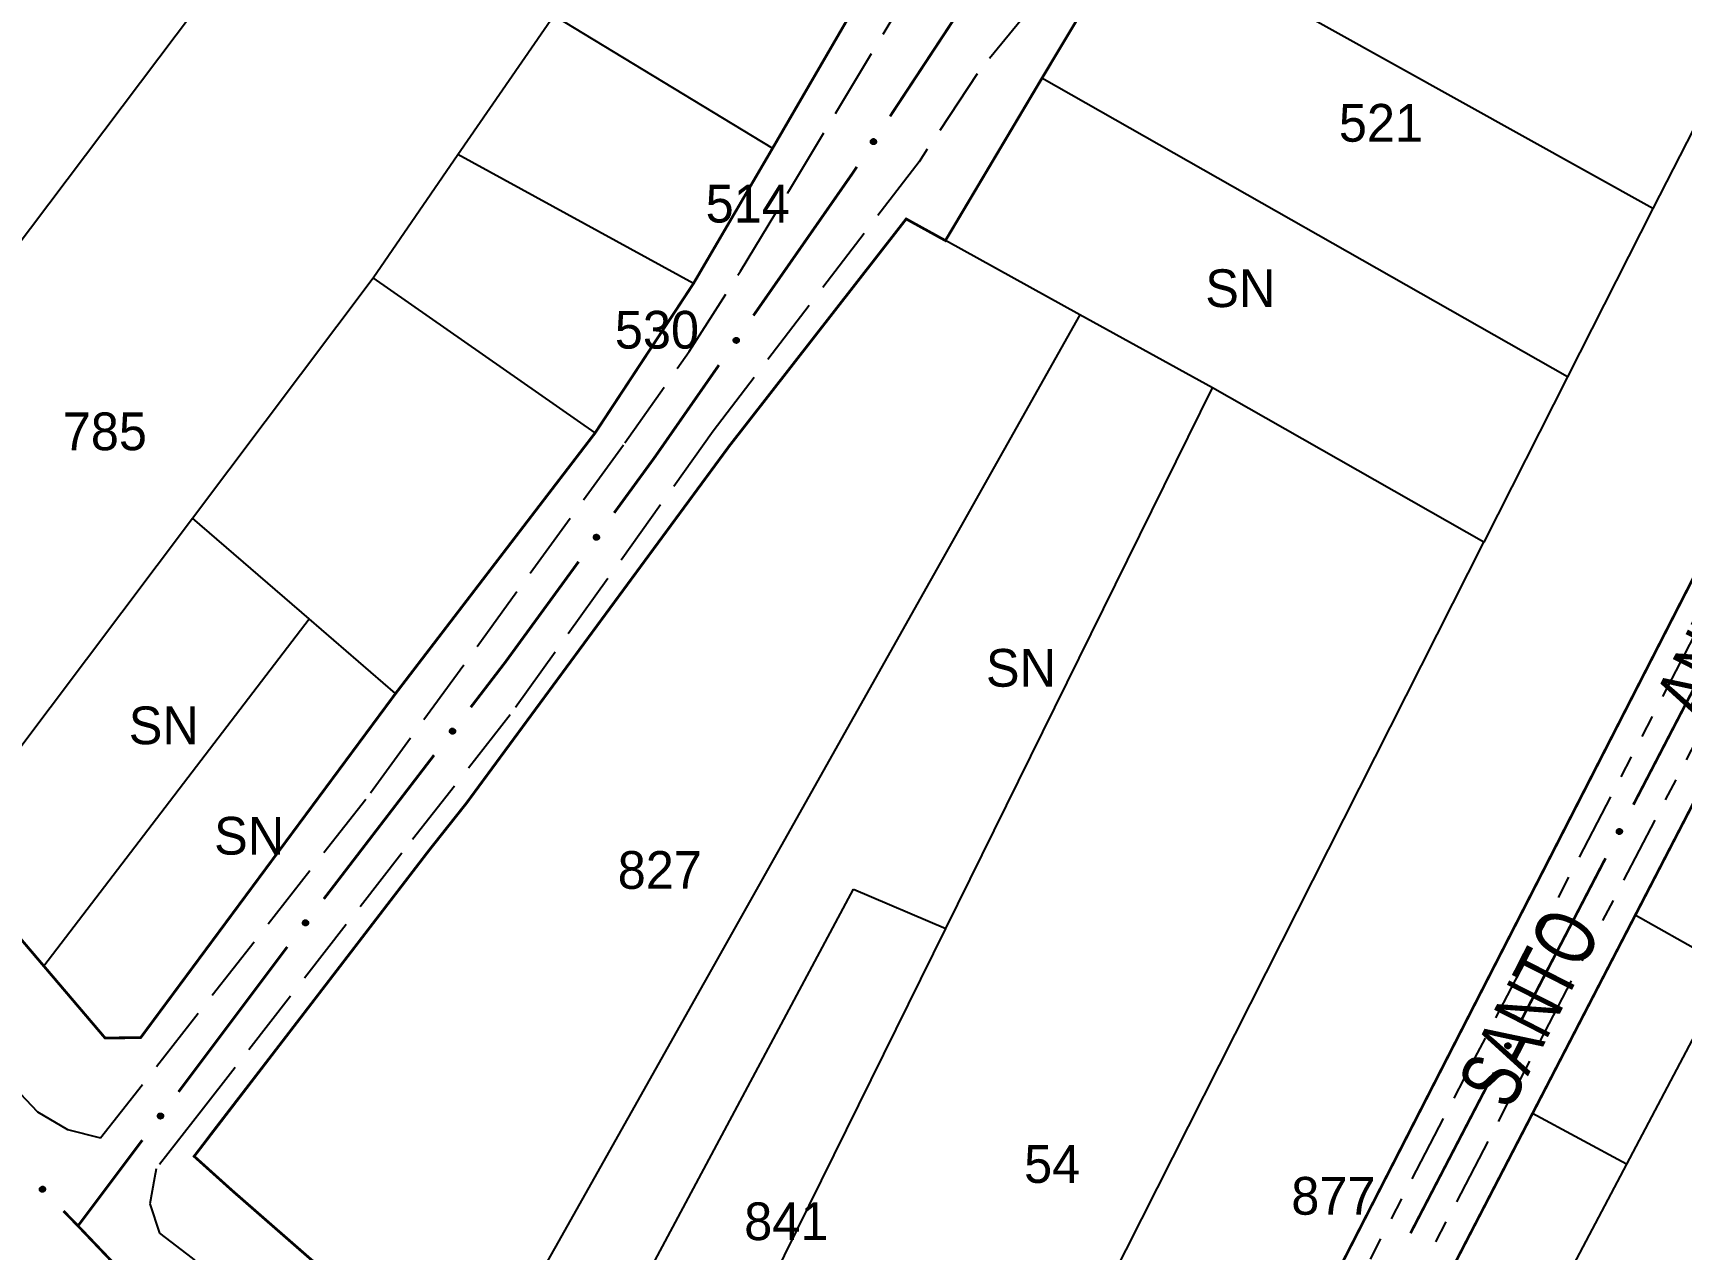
# Model space of a CAD drawing. Extents: x 203555 to 204724, y 4873703 to 4874787.
# Drawn here: x 204190.4 to 204299.6, y 4873846.8 to 4873927.4 of the extents above; entities that cross this region are included whole.
import ezdxf
from ezdxf.enums import TextEntityAlignment as Align

# ---------------------------------------------------------------- set-up
doc = ezdxf.new("R2010")
doc.units = 0
doc.header["$LTSCALE"] = 1.5
doc.header["$MEASUREMENT"] = 0
doc.linetypes.add('TRACO_11', pattern=[8, 3, -1, 3, -1])
doc.linetypes.add('TRACO_25', pattern=[8, 3, -1, 1, -1, 1, -1])
for name, color, linetype in [('CD_MALHA_LOTES', 7, 'CONTINUOUS'), ('RU-QUADRA', 210, 'CONTINUOUS'), ('SV-EIXO-RUA-N-PAV', 6, 'CONTINUOUS'), ('SV-EIXO-RUA-PAV', 20, 'CONTINUOUS'), ('SV-RUA-NAO-PAV', 7, 'CONTINUOUS'), ('SV-RUA-PAVIM', 7, 'CONTINUOUS'), ('SV-TXT-RUA-N-PAV', 7, 'CONTINUOUS'), ('Th_NmrPort', 1, 'CONTINUOUS')]:
    doc.layers.add(name, color=color, linetype=linetype)
doc.styles.add('ARIAL', font='ARIAL.SHX')

msp = doc.modelspace()

# ---------------------------------------------------------------- linework, layer by layer
at = {"layer": 'CD_MALHA_LOTES', "linetype": 'Continuous', "flags": 128}
for points in [[(204170.827077, 4873888.717728), (204208.373406, 4873938.533071)], [(204263.469777, 4873934.776074), (204257.225648, 4873924.358562)], [(204297.689052, 4873915.725208), (204263.469777, 4873934.776074)], [(204245.469264, 4873930.200909), (204239.384925, 4873919.724409)], [(204218.535126, 4873919.295425), (204224.882918, 4873928.520364)], [(204224.882918, 4873928.520364), (204239.384925, 4873919.724409)], [(204260.638811, 4873814.560407), (204276.267235, 4873844.222519), (204318.687244, 4873926.989378)], [(204303.087451, 4873926.228378), (204297.689052, 4873915.725208)], [(204257.225648, 4873924.358562), (204250.82932, 4873913.60211)], [(204292.048971, 4873904.579448), (204257.225648, 4873924.358562)], [(204212.926444, 4873911.1446), (204218.535126, 4873919.295425)], [(204234.134655, 4873910.749348), (204218.535126, 4873919.295425)], [(204239.384925, 4873919.724409), (204234.134655, 4873910.749348)], [(204297.689052, 4873915.725208), (204292.048971, 4873904.579448)], [(204248.231636, 4873915.034861), (204236.522659, 4873900.0062), (204219.100975, 4873876.334222), (204216.629602, 4873873.217149), (204202.093574, 4873854.345268), (204201.06254, 4873852.940407), (204203.590848, 4873850.664471), (204209.517554, 4873845.486401), (204219.875533, 4873837.856091)], [(204250.82932, 4873913.60211), (204248.231636, 4873915.034861)], [(204259.739311, 4873908.68781), (204250.82932, 4873913.60211)], [(204200.947433, 4873895.218696), (204212.926444, 4873911.1446)], [(204227.625286, 4873900.861675), (204212.926444, 4873911.1446)], [(204234.134655, 4873910.749348), (204227.625286, 4873900.861675)], [(204259.739311, 4873908.68781), (204219.875533, 4873837.856091)], [(204268.517165, 4873903.846389), (204259.739311, 4873908.68781)], [(204250.866581, 4873868.041326), (204268.517165, 4873903.846389)], [(204286.507518, 4873893.628595), (204268.517165, 4873903.846389)], [(204292.048971, 4873904.579448), (204286.507518, 4873893.628595)], [(204227.625286, 4873900.861675), (204214.408184, 4873883.601041)], [(204184.481207, 4873873.327113), (204200.947433, 4873895.218696)], [(204208.688257, 4873888.537774), (204200.947433, 4873895.218696)], [(204249.413741, 4873820.258713), (204286.507518, 4873893.628595)], [(204191.094335, 4873865.557039), (204208.688257, 4873888.537774)], [(204214.408184, 4873883.601041), (204208.688257, 4873888.537774)], [(204214.408184, 4873883.601041), (204197.518312, 4873860.79899)], [(204304.022157, 4873883.37), (204296.529496, 4873868.911683)], [(204191.094335, 4873865.557039), (204184.481207, 4873873.327113)], [(204225.272132, 4873834.192393), (204244.731527, 4873870.643479)], [(204244.731527, 4873870.643479), (204250.866581, 4873868.041326)], [(204296.529496, 4873868.911683), (204289.719607, 4873855.770889)], [(204302.782104, 4873865.385127), (204296.529496, 4873868.911683)], [(204231.937097, 4873829.667615), (204250.866581, 4873868.041326)], [(204195.160735, 4873860.779235), (204191.094335, 4873865.557039)], [(204302.782104, 4873865.385127), (204295.947542, 4873852.420255)], [(204197.518312, 4873860.79899), (204195.160735, 4873860.779235)], [(204289.719607, 4873855.770889), (204281.963276, 4873840.803779)], [(204295.947542, 4873852.420255), (204289.719607, 4873855.770889)], [(204295.947542, 4873852.420255), (204288.096847, 4873837.527824)]]:
    msp.add_lwpolyline(points, dxfattribs=at)
at = {"layer": 'RU-QUADRA', "linetype": 'Continuous', "const_width": 0.18, "flags": 128}
for points in [[(204318.687244, 4873926.989378), (204276.267235, 4873844.222519), (204260.638811, 4873814.560407), (204249.413741, 4873820.258713), (204247.932076, 4873818.155418), (204231.09318, 4873827.930025), (204231.937097, 4873829.667615), (204219.875533, 4873837.856091), (204209.517554, 4873845.486401), (204203.590848, 4873850.664471), (204201.06254, 4873852.940407), (204216.629602, 4873873.217149), (204219.100975, 4873876.334222), (204236.522659, 4873900.0062), (204248.231636, 4873915.034861), (204250.82932, 4873913.60211), (204257.225648, 4873924.358562), (204263.469777, 4873934.776074), (204269.172704, 4873944.711378), (204275.251917, 4873954.930182), (204276.840838, 4873953.92304), (204293.92008, 4873984.556223), (204304.958422, 4874005.367193)], [(204131.812056, 4873930.289615), (204136.936643, 4873925.227715), (204142.06401, 4873920.163069), (204146.281917, 4873915.996758), (204156.196879, 4873904.973212), (204164.004239, 4873896.40827), (204184.481207, 4873873.327113), (204191.094335, 4873865.557039), (204195.160735, 4873860.779235), (204197.518312, 4873860.79899), (204214.408184, 4873883.601041), (204227.625286, 4873900.861675), (204234.134655, 4873910.749348), (204239.384925, 4873919.724409), (204245.469264, 4873930.200909)], [(204300.426533, 4873792.071931), (204272.062742, 4873807.111813), (204266.379865, 4873810.733038), (204318.527771, 4873911.360954)]]:
    msp.add_lwpolyline(points, dxfattribs=at)
at = {"layer": 'SV-EIXO-RUA-N-PAV', "const_width": 0.18}
for points in [[(204296.403138, 4873876.232131), (204301.94077, 4873886.878005)], [(204289.01963, 4873862.037632), (204294.557261, 4873872.683506)], [(204283.229183, 4873850.905729), (204287.173753, 4873858.489007)], [(204281.637705, 4873847.84231), (204283.020737, 4873850.504494)], [(204283.020737, 4873850.504494), (204283.229183, 4873850.905729)]]:
    msp.add_lwpolyline(points, dxfattribs=at)
at = {"layer": 'SV-EIXO-RUA-N-PAV'}
for points in [[(204295.316237, 4873874.38115), (204295.300856, 4873874.427577), (204295.29713, 4873874.470624), (204295.304357, 4873874.507422), (204295.319221, 4873874.538273), (204295.337984, 4873874.568124), (204295.36354, 4873874.594046), (204295.398277, 4873874.616533), (204295.444741, 4873874.632289), (204295.489089, 4873874.633207), (204295.525544, 4873874.628053), (204295.558607, 4873874.614405), (204295.5873, 4873874.595693), (204295.613348, 4873874.568256), (204295.635793, 4873874.532831), (204295.650506, 4873874.485726), (204295.653869, 4873874.443499), (204295.645945, 4873874.40809), (204295.632014, 4873874.374938), (204295.612494, 4873874.344693), (204295.587261, 4873874.319392), (204295.551552, 4873874.296857), (204295.504867, 4873874.282952), (204295.462789, 4873874.279117), (204295.427279, 4873874.286542), (204295.394949, 4873874.300992), (204295.36478, 4873874.319446), (204295.337654, 4873874.344051), (204295.316237, 4873874.38115)], [(204287.932729, 4873860.186651), (204287.917348, 4873860.233078), (204287.913622, 4873860.276125), (204287.920848, 4873860.312923), (204287.935713, 4873860.343774), (204287.954475, 4873860.373625), (204287.980031, 4873860.399546), (204288.014768, 4873860.422034), (204288.061232, 4873860.43779), (204288.105581, 4873860.438708), (204288.142036, 4873860.433554), (204288.175099, 4873860.419906), (204288.203791, 4873860.401194), (204288.229839, 4873860.373757), (204288.252285, 4873860.338332), (204288.266997, 4873860.291227), (204288.27036, 4873860.249), (204288.262436, 4873860.213591), (204288.248505, 4873860.180439), (204288.228985, 4873860.150194), (204288.203752, 4873860.124893), (204288.168044, 4873860.102358), (204288.121359, 4873860.088453), (204288.079281, 4873860.084618), (204288.04377, 4873860.092043), (204288.01144, 4873860.106493), (204287.981272, 4873860.124947), (204287.954145, 4873860.149552), (204287.932729, 4873860.186651)]]:
    msp.add_lwpolyline(points, close=True, dxfattribs=at)
for points in [[(204295.29713, 4873874.470624), (204295.337984, 4873874.568124)], [(204295.298626, 4873874.452107), (204295.347552, 4873874.572776)], [(204295.300856, 4873874.427577), (204295.36354, 4873874.594046)], [(204295.308887, 4873874.40678), (204295.377869, 4873874.598534)], [(204295.316237, 4873874.38115), (204295.398277, 4873874.616533)], [(204295.328929, 4873874.362516), (204295.421551, 4873874.620416)], [(204295.337654, 4873874.344051), (204295.444741, 4873874.632289)], [(204295.353525, 4873874.335879), (204295.464409, 4873874.628885)], [(204295.36478, 4873874.319446), (204295.489089, 4873874.633207)], [(204295.38064, 4873874.314085), (204295.503439, 4873874.62704)], [(204295.394949, 4873874.300992), (204295.525544, 4873874.628053)], [(204295.412695, 4873874.295873), (204295.543582, 4873874.618463)], [(204295.427279, 4873874.286542), (204295.558607, 4873874.614405)], [(204295.447318, 4873874.285553), (204295.572006, 4873874.60214)], [(204295.462789, 4873874.279117), (204295.5873, 4873874.595693)], [(204295.485719, 4873874.282498), (204295.599072, 4873874.577295)], [(204295.504867, 4873874.282952), (204295.613348, 4873874.568256)], [(204295.528625, 4873874.294017), (204295.62362, 4873874.547607)], [(204295.551552, 4873874.296857), (204295.635793, 4873874.532831)], [(204295.569837, 4873874.314108), (204295.639981, 4873874.502182)], [(204295.587261, 4873874.319392), (204295.650506, 4873874.485726)], [(204295.601316, 4873874.336186), (204295.649661, 4873874.458695)], [(204295.612494, 4873874.344693), (204295.653869, 4873874.443499)], [(204287.913622, 4873860.276125), (204287.954475, 4873860.373625)], [(204287.915118, 4873860.257608), (204287.964043, 4873860.378277)], [(204287.917348, 4873860.233078), (204287.980031, 4873860.399546)], [(204287.925378, 4873860.212281), (204287.994361, 4873860.404035)], [(204287.932729, 4873860.186651), (204288.014768, 4873860.422034)], [(204287.94542, 4873860.168017), (204288.038043, 4873860.425917)], [(204287.954145, 4873860.149552), (204288.061232, 4873860.43779)], [(204287.970017, 4873860.14138), (204288.0809, 4873860.434386)], [(204287.981272, 4873860.124947), (204288.105581, 4873860.438708)], [(204287.997132, 4873860.119586), (204288.119931, 4873860.432541)], [(204288.01144, 4873860.106493), (204288.142036, 4873860.433554)], [(204288.029187, 4873860.101374), (204288.160074, 4873860.423964)], [(204288.04377, 4873860.092043), (204288.175099, 4873860.419906)], [(204288.063809, 4873860.091054), (204288.188497, 4873860.407641)], [(204288.079281, 4873860.084618), (204288.203791, 4873860.401194)], [(204288.10221, 4873860.087999), (204288.215564, 4873860.382796)], [(204288.121359, 4873860.088453), (204288.229839, 4873860.373757)], [(204288.145116, 4873860.099518), (204288.240111, 4873860.353108)], [(204288.168044, 4873860.102358), (204288.252285, 4873860.338332)], [(204288.186329, 4873860.119609), (204288.256473, 4873860.307683)], [(204288.203752, 4873860.124893), (204288.266997, 4873860.291227)], [(204288.217808, 4873860.141687), (204288.266152, 4873860.264196)], [(204288.228985, 4873860.150194), (204288.27036, 4873860.249)]]:
    msp.add_lwpolyline(points, dxfattribs=at)
at = {"layer": 'SV-EIXO-RUA-PAV', "const_width": 0.18}
for points in [[(204253.75953, 4873931.851555), (204247.159643, 4873921.829504)], [(204244.678678, 4873918.062113), (204238.111469, 4873908.63499)], [(204244.959681, 4873918.488821), (204244.678678, 4873918.062113)], [(204235.82505, 4873905.352873), (204231.823818, 4873899.609168)], [(204231.823818, 4873899.609168), (204231.551214, 4873899.21785)], [(204231.551214, 4873899.21785), (204228.886335, 4873895.563159)], [(204226.529647, 4873892.331129), (204221.816269, 4873885.867069)], [(204221.670327, 4873885.66692), (204219.387557, 4873882.68889)], [(204221.816269, 4873885.867069), (204221.670327, 4873885.66692)], [(204216.95409, 4873879.514265), (204209.65369, 4873869.990393)], [(204207.227736, 4873866.810072), (204200.027736, 4873857.210072)], [(204197.627736, 4873854.010072), (204193.427736, 4873848.410072)], [(204192.408314, 4873849.319184), (204193.105344, 4873848.602142)], [(204193.105344, 4873848.602142), (204193.368645, 4873848.331283)], [(204193.427736, 4873848.410072), (204193.368645, 4873848.331283)], [(204193.368645, 4873848.331283), (204200.007321, 4873841.365958)]]:
    msp.add_lwpolyline(points, dxfattribs=at)
at = {"layer": 'SV-EIXO-RUA-PAV'}
for points in [[(204246.230621, 4873920.218617), (204246.241161, 4873920.170858), (204246.240454, 4873920.127656), (204246.229493, 4873920.091793), (204246.211544, 4873920.062628), (204246.18982, 4873920.034858), (204246.161741, 4873920.011693), (204246.124882, 4873919.992886), (204246.077047, 4873919.981976), (204246.032838, 4873919.985609), (204245.997104, 4873919.994474), (204245.965614, 4873920.011439), (204245.938991, 4873920.032995), (204245.915893, 4873920.062957), (204245.897198, 4873920.100497), (204245.887392, 4873920.148862), (204245.888376, 4873920.191211), (204245.899889, 4873920.225621), (204245.917145, 4873920.257171), (204245.939663, 4873920.285255), (204245.967357, 4873920.307836), (204246.005187, 4873920.326591), (204246.053052, 4873920.335637), (204246.095301, 4873920.335138), (204246.129864, 4873920.324111), (204246.160542, 4873920.306423), (204246.18866, 4873920.284973), (204246.213121, 4873920.257717), (204246.230621, 4873920.218617)], [(204237.140712, 4873907.048903), (204237.150002, 4873907.000885), (204237.148167, 4873906.957716), (204237.136274, 4873906.922152), (204237.11757, 4873906.893465), (204237.095128, 4873906.866272), (204237.066454, 4873906.843847), (204237.029116, 4873906.826008), (204236.981013, 4873906.816351), (204236.936915, 4873906.821137), (204236.901424, 4873906.830932), (204236.870388, 4873906.848713), (204236.844336, 4873906.870956), (204236.822028, 4873906.901512), (204236.804319, 4873906.939527), (204236.795779, 4873906.988131), (204236.797868, 4873907.03044), (204236.810276, 4873907.064538), (204236.828349, 4873907.095626), (204236.851593, 4873907.123113), (204236.879867, 4873907.144963), (204236.918174, 4873907.162724), (204236.966258, 4873907.170518), (204237.00848, 4873907.168916), (204237.042743, 4873907.156991), (204237.072949, 4873907.138508), (204237.100497, 4873907.116331), (204237.124239, 4873907.088446), (204237.140712, 4873907.048903)], [(204227.881589, 4873893.998383), (204227.889841, 4873893.950175), (204227.887076, 4873893.907056), (204227.874418, 4873893.871757), (204227.855099, 4873893.84348), (204227.832077, 4873893.816777), (204227.802925, 4873893.794977), (204227.765211, 4873893.777947), (204227.716911, 4873893.76933), (204227.672926, 4873893.775066), (204227.637654, 4873893.785624), (204227.607009, 4873893.804071), (204227.581444, 4873893.826871), (204227.5598, 4873893.8579), (204227.542916, 4873893.896289), (204227.535426, 4873893.945066), (204227.538427, 4873893.98732), (204227.551567, 4873894.021142), (204227.570307, 4873894.051834), (204227.594138, 4873894.078813), (204227.622877, 4873894.100048), (204227.661558, 4873894.116978), (204227.7098, 4873894.123733), (204227.751977, 4873894.12122), (204227.785975, 4873894.108559), (204227.815775, 4873894.089429), (204227.842838, 4873894.066663), (204227.865973, 4873894.038272), (204227.881589, 4873893.998383)], [(204218.3456, 4873881.148641), (204218.352695, 4873881.10025), (204218.348896, 4873881.057209), (204218.335396, 4873881.022223), (204218.315405, 4873880.994418), (204218.291749, 4873880.968275), (204218.262084, 4873880.947179), (204218.223973, 4873880.931058), (204218.17548, 4873880.923601), (204218.131645, 4873880.930389), (204218.096637, 4873880.94179), (204218.066442, 4873880.960966), (204218.041431, 4873880.984372), (204218.020537, 4873881.015911), (204218.004577, 4873881.054693), (204217.998259, 4873881.103636), (204218.002272, 4873881.145806), (204218.016218, 4873881.179303), (204218.035689, 4873881.209536), (204218.060159, 4873881.235937), (204218.089398, 4873881.256477), (204218.128474, 4873881.272476), (204218.176864, 4873881.278072), (204218.218969, 4873881.27455), (204218.252654, 4873881.261077), (204218.281987, 4873881.241238), (204218.308497, 4873881.21783), (204218.330944, 4873881.188893), (204218.3456, 4873881.148641)], [(204208.611733, 4873868.450144), (204208.618827, 4873868.401753), (204208.615029, 4873868.358712), (204208.601529, 4873868.323726), (204208.581538, 4873868.295921), (204208.557882, 4873868.269777), (204208.528217, 4873868.248682), (204208.490106, 4873868.232561), (204208.441613, 4873868.225104), (204208.397778, 4873868.231892), (204208.362769, 4873868.243293), (204208.332575, 4873868.262469), (204208.307563, 4873868.285875), (204208.286669, 4873868.317414), (204208.27071, 4873868.356195), (204208.264391, 4873868.405139), (204208.268404, 4873868.447309), (204208.282351, 4873868.480806), (204208.301821, 4873868.511039), (204208.326292, 4873868.53744), (204208.355531, 4873868.55798), (204208.394607, 4873868.573979), (204208.442997, 4873868.579575), (204208.485102, 4873868.576053), (204208.518786, 4873868.56258), (204208.54812, 4873868.542741), (204208.574629, 4873868.519333), (204208.597077, 4873868.490396), (204208.611733, 4873868.450144)], [(204199.002009, 4873855.658968), (204199.009611, 4873855.610654), (204199.006265, 4873855.567576), (204198.993133, 4873855.53245), (204198.973435, 4873855.504436), (204198.950055, 4873855.478046), (204198.920613, 4873855.45664), (204198.882673, 4873855.44012), (204198.834261, 4873855.432154), (204198.790357, 4873855.438482), (204198.755231, 4873855.449514), (204198.724837, 4873855.468372), (204198.699581, 4873855.491514), (204198.678357, 4873855.522832), (204198.661991, 4873855.561444), (204198.655159, 4873855.610318), (204198.658729, 4873855.652528), (204198.672323, 4873855.68617), (204198.691475, 4873855.716606), (204198.715667, 4873855.743262), (204198.744689, 4873855.764108), (204198.783595, 4873855.780516), (204198.831923, 4873855.78662), (204198.874063, 4873855.78354), (204198.907887, 4873855.770422), (204198.937427, 4873855.750892), (204198.964181, 4873855.727764), (204198.986931, 4873855.699064), (204199.002009, 4873855.658968)], [(204190.993035, 4873850.933021), (204191.041944, 4873850.933022), (204191.083978, 4873850.923021), (204191.116636, 4873850.90459), (204191.141249, 4873850.880777), (204191.163684, 4873850.85358), (204191.180255, 4873850.821169), (204191.190677, 4873850.781123), (204191.191023, 4873850.732061), (204191.177948, 4873850.689674), (204191.161591, 4873850.656689), (204191.138239, 4873850.629595), (204191.111453, 4873850.608243), (204191.077217, 4873850.592144), (204191.03653, 4873850.581978), (204190.987188, 4873850.582824), (204190.946046, 4873850.592911), (204190.914926, 4873850.611568), (204190.887836, 4873850.635218), (204190.865264, 4873850.663259), (204190.849181, 4873850.695168), (204190.839019, 4873850.736151), (204190.8405, 4873850.78484), (204190.850092, 4873850.82599), (204190.868307, 4873850.857364), (204190.892191, 4873850.88351), (204190.919196, 4873850.906344), (204190.951083, 4873850.924357), (204190.993035, 4873850.933021)]]:
    msp.add_lwpolyline(points, close=True, dxfattribs=at)
for points in [[(204245.967357, 4873920.307836), (204245.887392, 4873920.148862)], [(204245.939663, 4873920.285255), (204245.888376, 4873920.191211)], [(204245.951654, 4873920.292571), (204245.891004, 4873920.175664)], [(204245.98523, 4873920.311305), (204245.896174, 4873920.131414)], [(204246.005187, 4873920.326591), (204245.897198, 4873920.100497)], [(204246.028285, 4873920.327065), (204245.907793, 4873920.084551)], [(204246.053052, 4873920.335637), (204245.915893, 4873920.062957)], [(204246.072147, 4873920.334125), (204245.929167, 4873920.052503)], [(204246.095301, 4873920.335138), (204245.938991, 4873920.032995)], [(204246.110032, 4873920.327149), (204245.953544, 4873920.025013)], [(204246.129864, 4873920.324111), (204245.965614, 4873920.011439)], [(204246.143414, 4873920.313334), (204245.980144, 4873920.005862)], [(204246.160542, 4873920.306423), (204245.997104, 4873919.994474)], [(204246.173433, 4873920.291932), (204246.019196, 4873919.993215)], [(204246.18866, 4873920.284973), (204246.032838, 4873919.985609)], [(204246.198171, 4873920.267472), (204246.057832, 4873919.987378)], [(204246.213121, 4873920.257717), (204246.077047, 4873919.981976)], [(204246.219907, 4873920.238454), (204246.101332, 4873919.991409)], [(204246.230621, 4873920.218617), (204246.124882, 4873919.992886)], [(204246.235305, 4873920.192369), (204246.147027, 4873920.008697)], [(204246.241161, 4873920.170858), (204246.161741, 4873920.011693)], [(204246.240864, 4873920.146229), (204246.179826, 4873920.031212)], [(204246.240454, 4873920.127656), (204246.18982, 4873920.034858)], [(204236.879867, 4873907.144963), (204236.795779, 4873906.988131)], [(204236.851593, 4873907.123113), (204236.797868, 4873907.03044)], [(204236.86377, 4873907.130114), (204236.80009, 4873907.01483)], [(204236.897825, 4873907.147965), (204236.804103, 4873906.97046)], [(204236.918174, 4873907.162724), (204236.804319, 4873906.939527)], [(204236.941277, 4873907.162596), (204236.814494, 4873906.92331)], [(204236.966258, 4873907.170518), (204236.822028, 4873906.901512)], [(204236.985307, 4873907.168509), (204236.835025, 4873906.890714)], [(204237.00848, 4873907.168916), (204236.844336, 4873906.870956)], [(204237.022997, 4873907.160545), (204236.858675, 4873906.862598)], [(204237.042743, 4873907.156991), (204236.870388, 4873906.848713)], [(204237.056007, 4873907.145864), (204236.884767, 4873906.842759)], [(204237.072949, 4873907.138508), (204236.901424, 4873906.830932)], [(204237.085457, 4873907.123686), (204236.923476, 4873906.829097)], [(204237.100497, 4873907.116331), (204236.936915, 4873906.821137)], [(204237.109548, 4873907.098588), (204236.961946, 4873906.822253)], [(204237.124239, 4873907.088446), (204236.981013, 4873906.816351)], [(204237.130519, 4873907.069012), (204237.005536, 4873906.825147)], [(204237.140712, 4873907.048903), (204237.029116, 4873906.826008)], [(204237.14471, 4873907.022541), (204237.051667, 4873906.841237)], [(204237.150002, 4873907.000885), (204237.066454, 4873906.843847)], [(204237.149062, 4873906.976272), (204237.085042, 4873906.862887)], [(204237.148167, 4873906.957716), (204237.095128, 4873906.866272)], [(204227.622877, 4873894.100048), (204227.535426, 4873893.945066)], [(204227.594138, 4873894.078813), (204227.538427, 4873893.98732)], [(204227.606464, 4873894.085549), (204227.540311, 4873893.971666)], [(204227.661558, 4873894.116978), (204227.542916, 4873893.896289)], [(204227.640896, 4873894.102662), (204227.543366, 4873893.927219)], [(204227.684653, 4873894.116352), (204227.552738, 4873893.879856)], [(204227.7098, 4873894.123733), (204227.5598, 4873893.8579)], [(204227.728801, 4873894.121313), (204227.572561, 4873893.846825)], [(204227.751977, 4873894.12122), (204227.581444, 4873893.826871)], [(204227.76631, 4873894.112539), (204227.595599, 4873893.818205)], [(204227.785975, 4873894.108559), (204227.607009, 4873893.804071)], [(204227.798996, 4873894.097149), (204227.621256, 4873893.797808)], [(204227.815775, 4873894.089429), (204227.637654, 4873893.785624)], [(204227.827961, 4873894.07434), (204227.659662, 4873893.783314)], [(204227.842838, 4873894.066663), (204227.672926, 4873893.775066)], [(204227.851505, 4873894.048729), (204227.697975, 4873893.775642)], [(204227.865973, 4873894.038272), (204227.716911, 4873893.76933)], [(204227.871833, 4873894.018707), (204227.741618, 4873893.777595)], [(204227.881589, 4873893.998383), (204227.765211, 4873893.777947)], [(204227.885017, 4873893.971941), (204227.788085, 4873893.792686)], [(204227.889841, 4873893.950175), (204227.802925, 4873893.794977)], [(204227.888371, 4873893.925588), (204227.82192, 4873893.813611)], [(204227.887076, 4873893.907056), (204227.832077, 4873893.816777)], [(204218.089398, 4873881.256477), (204217.998259, 4873881.103636)], [(204218.060159, 4873881.235937), (204218.002272, 4873881.145806)], [(204218.072643, 4873881.242376), (204218.00378, 4873881.13011)], [(204218.128474, 4873881.272476), (204218.004577, 4873881.054693)], [(204218.107475, 4873881.258658), (204218.005769, 4873881.085604)], [(204218.151547, 4873881.271296), (204218.014003, 4873881.038029)], [(204218.176864, 4873881.278072), (204218.020537, 4873881.015911)], [(204218.195801, 4873881.275198), (204218.033028, 4873881.004533)], [(204218.218969, 4873881.27455), (204218.041431, 4873880.984372)], [(204218.23309, 4873881.265527), (204218.055374, 4873880.975369)], [(204218.252654, 4873881.261077), (204218.066442, 4873880.960966)], [(204218.265397, 4873881.249358), (204218.080535, 4873880.954363)], [(204218.281987, 4873881.241238), (204218.096637, 4873880.94179)], [(204218.293807, 4873881.225862), (204218.118582, 4873880.938953)], [(204218.308497, 4873881.21783), (204218.131645, 4873880.930389)], [(204218.316731, 4873881.199694), (204218.156701, 4873880.930365)], [(204218.330944, 4873881.188893), (204218.17548, 4873880.923601)], [(204218.336333, 4873881.169194), (204218.200377, 4873880.931271)], [(204218.3456, 4873881.148641), (204218.223973, 4873880.931058)], [(204218.348393, 4873881.122125), (204218.247193, 4873880.945244)], [(204218.352695, 4873881.10025), (204218.262084, 4873880.947179)], [(204218.350635, 4873881.075705), (204218.28152, 4873880.965353)], [(204218.348896, 4873881.057209), (204218.291749, 4873880.968275)], [(204208.355531, 4873868.55798), (204208.264391, 4873868.405139)], [(204208.326292, 4873868.53744), (204208.268404, 4873868.447309)], [(204208.338776, 4873868.543879), (204208.269913, 4873868.431613)], [(204208.394607, 4873868.573979), (204208.27071, 4873868.356195)], [(204208.373607, 4873868.560161), (204208.271902, 4873868.387107)], [(204208.41768, 4873868.572799), (204208.280135, 4873868.339532)], [(204208.442997, 4873868.579575), (204208.286669, 4873868.317414)], [(204208.461934, 4873868.576701), (204208.299161, 4873868.306036)], [(204208.485102, 4873868.576053), (204208.307563, 4873868.285875)], [(204208.499222, 4873868.56703), (204208.321507, 4873868.276872)], [(204208.518786, 4873868.56258), (204208.332575, 4873868.262469)], [(204208.53153, 4873868.550861), (204208.346668, 4873868.255866)], [(204208.54812, 4873868.542741), (204208.362769, 4873868.243293)], [(204208.55994, 4873868.527365), (204208.384715, 4873868.240456)], [(204208.574629, 4873868.519333), (204208.397778, 4873868.231892)], [(204208.582863, 4873868.501197), (204208.422834, 4873868.231868)], [(204208.597077, 4873868.490396), (204208.441613, 4873868.225104)], [(204208.602466, 4873868.470697), (204208.46651, 4873868.232774)], [(204208.611733, 4873868.450144), (204208.490106, 4873868.232561)], [(204208.614526, 4873868.423628), (204208.513326, 4873868.246747)], [(204208.618827, 4873868.401753), (204208.528217, 4873868.248682)], [(204208.616768, 4873868.377208), (204208.547652, 4873868.266856)], [(204208.615029, 4873868.358712), (204208.557882, 4873868.269777)], [(204198.744689, 4873855.764108), (204198.655159, 4873855.610318)], [(204198.715667, 4873855.743262), (204198.658729, 4873855.652528)], [(204198.728082, 4873855.749832), (204198.660402, 4873855.636849)], [(204198.783595, 4873855.780516), (204198.661991, 4873855.561444)], [(204198.762741, 4873855.766479), (204198.662858, 4873855.592366)], [(204198.806679, 4873855.779578), (204198.671591, 4873855.54488)], [(204198.831923, 4873855.78662), (204198.678357, 4873855.522832)], [(204198.850889, 4873855.783945), (204198.690967, 4873855.511586)], [(204198.874063, 4873855.78354), (204198.699581, 4873855.491514)], [(204198.888277, 4873855.774666), (204198.713618, 4873855.482658)], [(204198.907887, 4873855.770422), (204198.724837, 4873855.468372)], [(204198.920753, 4873855.758837), (204198.738998, 4873855.461917)], [(204198.937427, 4873855.750892), (204198.755231, 4873855.449514)], [(204198.949408, 4873855.735641), (204198.777205, 4873855.446908)], [(204198.964181, 4873855.727764), (204198.790357, 4873855.438482)], [(204198.972604, 4873855.709715), (204198.815411, 4873855.43872)], [(204198.986931, 4873855.699064), (204198.834261, 4873855.432154)], [(204198.992526, 4873855.679422), (204198.859076, 4873855.440085)], [(204199.002009, 4873855.658968), (204198.882673, 4873855.44012)], [(204199.00508, 4873855.632483), (204198.905743, 4873855.454549)], [(204199.009611, 4873855.610654), (204198.920613, 4873855.45664)], [(204199.007809, 4873855.586089), (204198.939856, 4873855.475017)], [(204199.006265, 4873855.567576), (204198.950055, 4873855.478046)], [(204190.839019, 4873850.736151), (204191.03653, 4873850.581978)], [(204190.8405, 4873850.78484), (204191.077217, 4873850.592144)], [(204190.843533, 4873850.758809), (204191.054385, 4873850.588887)], [(204190.846091, 4873850.803161), (204191.090286, 4873850.602853)], [(204190.849181, 4873850.695168), (204190.987188, 4873850.582824)], [(204190.849645, 4873850.713369), (204191.006119, 4873850.58764)], [(204190.850092, 4873850.82599), (204191.111453, 4873850.608243)], [(204190.860703, 4873850.676544), (204190.961794, 4873850.592127)], [(204190.861067, 4873850.838652), (204191.122382, 4873850.620733)], [(204190.865264, 4873850.663259), (204190.946046, 4873850.592911)], [(204190.868307, 4873850.857364), (204191.138239, 4873850.629595)], [(204190.881751, 4873850.868273), (204191.146816, 4873850.642582)], [(204190.892191, 4873850.88351), (204191.161591, 4873850.656689)], [(204190.909119, 4873850.892975), (204191.167581, 4873850.677991)], [(204190.919196, 4873850.906344), (204191.177948, 4873850.689674)], [(204190.938335, 4873850.911861), (204191.181606, 4873850.714461)], [(204190.951083, 4873850.924357), (204191.191023, 4873850.732061)], [(204190.971356, 4873850.926833), (204191.187045, 4873850.757807)], [(204190.993035, 4873850.933021), (204191.190677, 4873850.781123)], [(204191.019676, 4873850.931939), (204191.180009, 4873850.806155)], [(204191.041944, 4873850.933022), (204191.180255, 4873850.821169)], [(204191.06593, 4873850.927424), (204191.165092, 4873850.843035)], [(204191.083978, 4873850.923021), (204191.163684, 4873850.85358)]]:
    msp.add_lwpolyline(points, dxfattribs=at)
at = {"layer": 'SV-RUA-NAO-PAV', "linetype": 'TRACO_25'}
for points in [[(204259.624251, 4873808.86586, 10.447997), (204319.75, 4873924.56, 10.45)], [(204262.552496, 4873807.344222, 10.447997), (204323.407716, 4873924.36891, 10.45)]]:
    msp.add_polyline3d(points, dxfattribs=at)
at = {"layer": 'SV-RUA-PAVIM', "linetype": 'TRACO_11'}
for points in [[(204310.088184, 4874021.788555, 11.405392), (204284.460676, 4873976.578433, 11.142072), (204262.59525, 4873938.329012, 10.871007), (204259.494415, 4873933.180406, 10.747092), (204256.606669, 4873929.141926, 10.747092), (204252.936183, 4873924.658128, 10.747092), (204249.080809, 4873918.829528, 10.754836), (204235.449798, 4873900.979307, 10.54573), (204222.004224, 4873882.189003, 10.344367), (204214.820397, 4873873.02999, 9.964877), (204201.532097, 4873855.93612, 9.964877), (204198.553708, 4873852.116153, 9.964877), (204198.444319, 4873851.510426, 9.964877), (204198.133773, 4873849.790822, 9.957132), (204198.761764, 4873847.841176, 9.957132), (204200.928829, 4873846.193286, 9.988111), (204212.246011, 4873836.917448, 10.181818), (204217.261121, 4873833.83796, 10.205305), (204221.593028, 4873831.048237, 10.244449), (204228.402758, 4873826.039332, 10.447997), (204259.624251, 4873808.86586, 10.447997), (204262.552496, 4873807.344222, 10.447997), (204281.489985, 4873797.113876, 10.604572), (204316.051507, 4873777.732856, 10.753319)], [(204063.034014, 4874002.515892, 7.69568), (204063.240113, 4874000.445089, 7.718914), (204078.739422, 4873981.895557, 8.059681), (204101.760062, 4873956.719758, 8.501128), (204142.129673, 4873911.199171, 9.291088), (204157.506785, 4873893.976059, 9.62411), (204180.956954, 4873866.579881, 9.771259), (204185.827071, 4873861.150507, 9.809983), (204188.789435, 4873857.888887, 9.88743), (204190.675931, 4873855.891087, 9.972622), (204192.665542, 4873854.714849, 9.972622), (204194.867733, 4873854.156248, 10.0036)], [(204194.867733, 4873854.156248, 10.0036), (204212.751486, 4873877.012063, 10.259175), (204229.599828, 4873900.210518, 10.398581), (204233.854571, 4873906.257589, 10.390836), (204237.265302, 4873911.585999, 10.53024), (204240.465509, 4873916.878043, 10.568964), (204243.616592, 4873922.130653, 10.592197), (204247.698943, 4873928.939935, 10.685134), (204260.067925, 4873950.342391, 10.987178)]]:
    msp.add_polyline3d(points, dxfattribs=at)

# ---------------------------------------------------------------- texts
at = {"layer": 'SV-TXT-RUA-N-PAV', "style": 'ARIAL', "width": 0.7}
msp.add_text('VILA                SANTO              ANTÔNIO', height=4, rotation=63, dxfattribs=at).set_placement((204276.487629, 4873832.850516))
at = {"layer": 'Th_NmrPort', "color": 1}
for s, p in [('521', (204276.892572, 4873921.403331)), ('514', (204234.945612, 4873916.049686)), ('SN', (204268.043114, 4873910.446859)), ('530', (204228.930787, 4873907.696503)), ('785', (204192.358754, 4873900.964042)), ('SN', (204253.513787, 4873885.29925)), ('SN', (204196.72911, 4873881.487695)), ('SN', (204202.384181, 4873874.174784)), ('827', (204229.12085, 4873871.909402)), ('54', (204256.042204, 4873852.429832)), ('877', (204273.741121, 4873850.322818)), ('841', (204237.500481, 4873848.637207))]:
    msp.add_text(s, height=2.5, dxfattribs=at).set_placement(p, align=Align.MIDDLE_LEFT)

doc.saveas('drawing.dxf')
